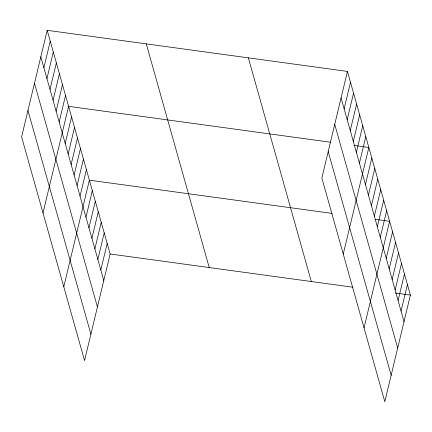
<?xml version="1.0" encoding="UTF-8"?>
<svg xmlns="http://www.w3.org/2000/svg" width="432" height="432" viewBox="0 0 432 432"><rect width="100%" height="100%" fill="white"/><g stroke="black" fill="none" stroke-linecap="round" stroke-linejoin="round"><path stroke-width="0.65" d="M47.191 30.316L21.6 136.912L84.559 360.58L110.149 253.989L47.191 30.316L347.441 71.42L410.4 295.088L384.809 401.684L321.851 178.011L347.441 71.42M43.88 67.711L50.247 41.18M46.937 78.575L53.309 52.045M49.993 89.44L56.365 62.91M53.055 100.305L59.422 73.775M56.111 111.164L62.478 84.64M59.168 122.029L65.54 95.499M43.006 212.96L68.596 106.364L330.388 142.204M65.194 143.44L71.566 116.91M68.164 153.981L74.531 127.456M71.129 164.527L77.501 137.997M74.099 175.073L80.465 148.543M77.069 185.614L83.435 159.089M80.033 196.16L86.405 169.63M63.779 286.767L89.37 180.176L332.262 213.424M85.968 217.247L92.34 190.723M88.938 227.794L95.305 201.263M91.908 238.34L98.275 211.81M94.873 248.881L101.245 222.356M97.843 259.427L104.209 232.897M100.807 269.973L107.179 243.443M344.131 108.815L350.503 82.285M347.193 119.675L353.56 93.15M350.249 130.54L356.616 104.015M353.306 141.404L359.678 114.874M356.362 152.269L362.734 125.739M359.424 163.134L365.791 136.604M343.256 254.059L368.847 147.469L353.857 145.417M365.45 184.54L371.817 158.015M368.415 195.086L374.787 168.556M371.385 205.632L377.752 179.102M374.35 216.173L380.722 189.648M377.32 226.719L383.686 200.189M380.29 237.265L386.656 210.735M364.036 327.872L389.626 221.281L375.284 219.316M386.224 258.352L392.591 231.822M389.189 268.898L395.561 242.368M392.159 279.439L398.531 252.914M395.129 289.985L401.495 263.455M398.093 300.532L404.465 274.001M401.063 311.072L407.43 284.548M110.149 253.989L353.036 287.237M395.41 293.036L410.4 295.088M341.075 97.951L404.033 321.619M334.73 124.373L397.688 348.041M328.196 151.594L391.154 375.262M248.362 57.856L311.315 281.524M146.275 43.88L209.228 267.554M40.824 56.846L103.777 280.514M34.479 83.268L97.432 306.936M27.945 110.489L90.898 334.157"/></g></svg>
